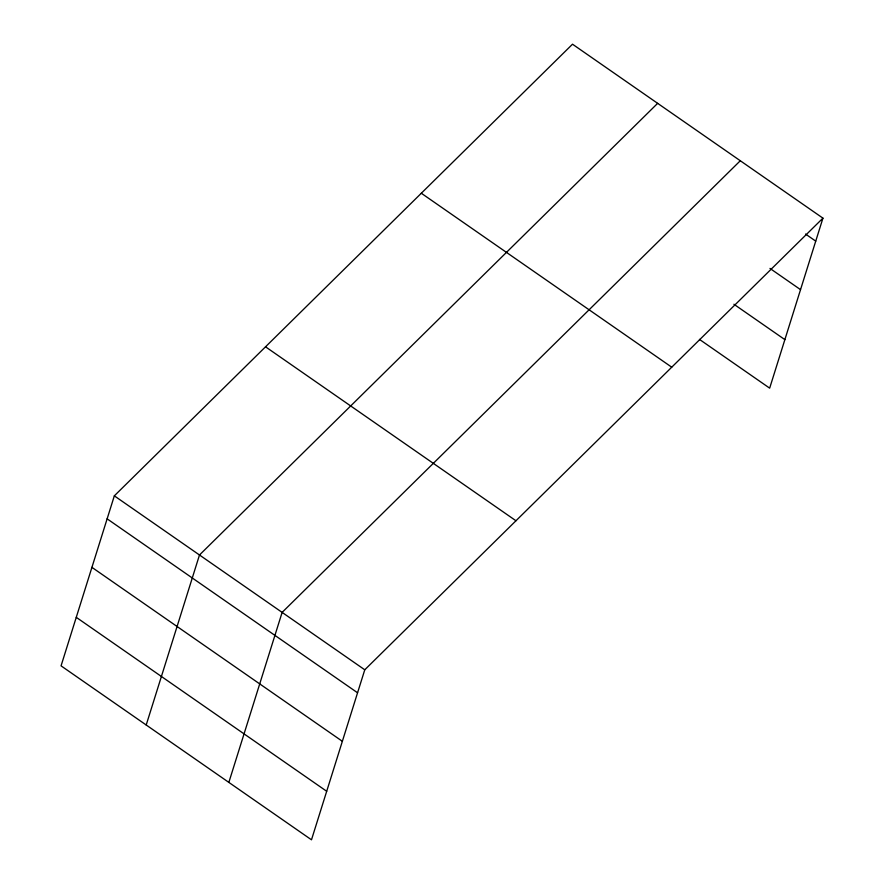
<?xml version="1.0" encoding="UTF-8"?>
<svg xmlns="http://www.w3.org/2000/svg" width="884" height="884" viewBox="0 0 884 884"><rect width="100%" height="100%" fill="white"/><g stroke="black" fill="none" stroke-linecap="round" stroke-linejoin="round"><path stroke-width="1.33" d="M114.334 495.847L61.062 665.851L311.488 839.8L364.772 669.796L822.938 218.149L572.512 44.2L114.334 495.847L364.772 669.796M146.203 724.99L199.486 554.997L657.652 103.34M228.845 782.395L282.129 612.391L740.295 160.744M822.938 218.149L769.666 388.153L699.476 339.401M805.545 234.05L815.733 241.133M769.964 268.416L800.528 289.643M733.919 304.251L784.87 339.633M421.314 193.242L671.741 367.192M265.531 346.804L515.958 520.753M107.13 518.831L357.567 692.78M91.925 567.351L342.362 741.3M76.267 617.33L326.693 791.279"/></g></svg>
